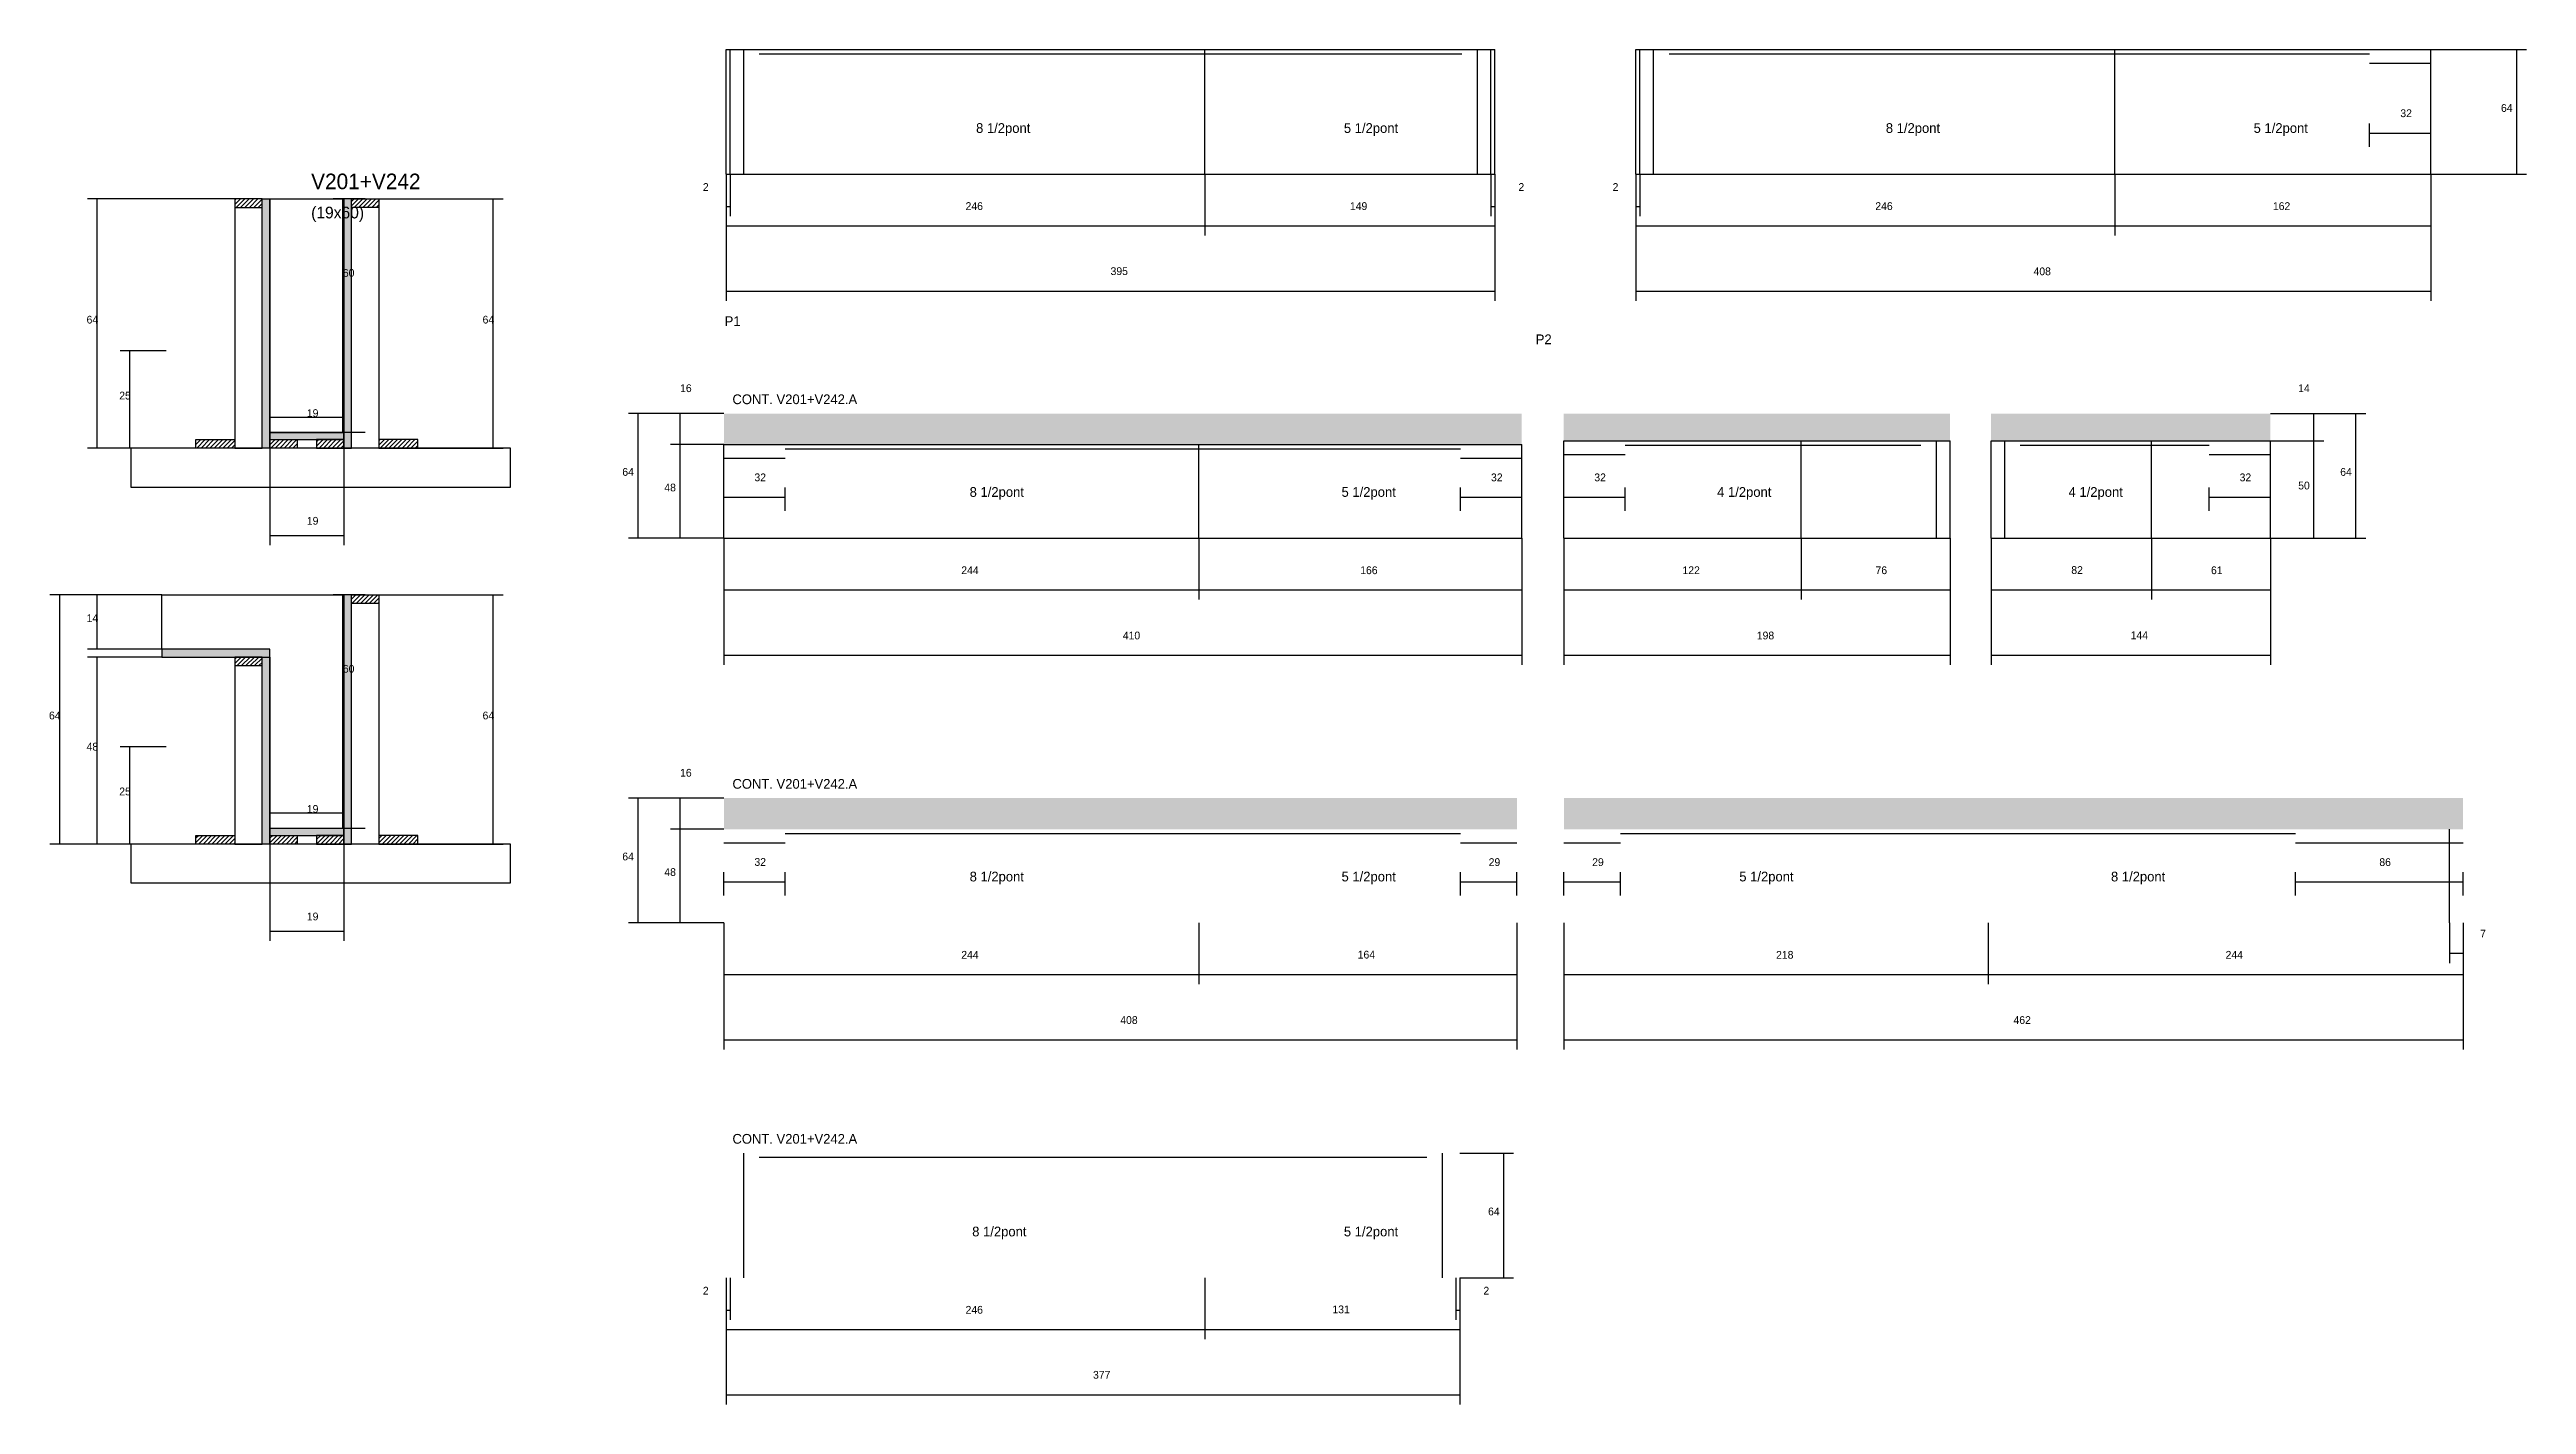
# Model space of a CAD drawing. Header units: metres. Extents: x 4470 to 7242, y 10166 to 11521.
# Drawn here: x 4470 to 5742, y 10825 to 11521 of the extents above; entities that cross this region are included whole.
import ezdxf

# ---------------------------------------------------------------- set-up
doc = ezdxf.new("R2010")
doc.units = ezdxf.units.M
for name, color, linetype in [('CONCRETO', 251, 'Continuous'), ('COTA', 4, 'Continuous'), ('Cota Seção (2x)', 4, 'Continuous'), ('Hachura', 253, 'Continuous'), ('Madeira', 126, 'Continuous'), ('NOMENCLATURA', 7, 'Continuous'), ('Painéis', 200, 'Continuous'), ('SARR_2.2x7', 40, 'Continuous'), ('Texto Seção', 7, 'Continuous')]:
    doc.layers.add(name, color=color, linetype=linetype)

msp = doc.modelspace()

# ---------------------------------------------------------------- hatches: boundary and pattern name
at = {"layer": 'COTA'}
h = msp.add_hatch(dxfattribs=at)
h.set_pattern_fill('AR-CONC', scale=0.03)
h.paths.add_polyline_path([(5226.2, 11334.2), (4816.2, 11334.2), (4816.2, 11318.2), (5226.2, 11318.2)])
h = msp.add_hatch(dxfattribs=at)
h.set_pattern_fill('AR-CONC', scale=0.03)
h.paths.add_polyline_path([(5446.3, 11320.2), (5446.3, 11334.2), (5446.3, 11334.2), (5247.8, 11334.2), (5247.8, 11334.2), (5247.8, 11320.2), (5247.8, 11320.2), (5446.3, 11320.2)])
h = msp.add_hatch(dxfattribs=at)
h.set_pattern_fill('AR-CONC', scale=0.03)
h.paths.add_polyline_path([(5610.9, 11320.2), (5610.9, 11334.2), (5610.9, 11334.2), (5467.4, 11334.2), (5467.4, 11334.2), (5467.4, 11320.2), (5467.4, 11320.2), (5610.9, 11320.2)])
h = msp.add_hatch(dxfattribs=at)
h.set_pattern_fill('AR-CONC', scale=0.03)
h.paths.add_polyline_path([(5223.7, 11136.7), (4816.2, 11136.7), (4816.2, 11136.7), (4816.2, 11120.7), (4816.2, 11120.7), (5223.7, 11120.7), (5223.7, 11120.7), (5223.7, 11136.7)])
h = msp.add_hatch(dxfattribs=at)
h.set_pattern_fill('AR-CONC', scale=0.03)
h.paths.add_polyline_path([(5247.9, 11136.7), (5709.9, 11136.7), (5709.9, 11136.7), (5709.9, 11120.7), (5709.9, 11120.7), (5247.9, 11120.7), (5247.9, 11120.7), (5247.9, 11136.7)])
at = {"layer": 'Hachura'}
h = msp.add_hatch(dxfattribs=at)
h.set_pattern_fill('ANSI31', scale=0.5)
h.paths.add_polyline_path([(4578.9, 11440), (4578.9, 11444.4), (4578.9, 11444.4), (4564.9, 11444.4), (4564.9, 11444.4), (4564.9, 11440), (4564.9, 11440), (4578.9, 11440)])
h = msp.add_hatch(color=8, dxfattribs=at)
h.dxf.hatch_style = 1
h.paths.add_polyline_path([(4578.9, 11444.4), (4582.9, 11444.4), (4582.9, 11444.4), (4582.9, 11316.4), (4582.9, 11316.4), (4578.9, 11316.4), (4578.9, 11316.4), (4578.9, 11444.4)])
h = msp.add_hatch(color=8, dxfattribs=at)
h.dxf.hatch_style = 1
h.paths.add_polyline_path([(4624.9, 11444.4), (4620.9, 11444.4), (4620.9, 11444.4), (4620.9, 11316.4), (4620.9, 11316.4), (4624.9, 11316.4), (4624.9, 11316.4), (4624.9, 11444.4)])
h = msp.add_hatch(dxfattribs=at)
h.set_pattern_fill('ANSI31', scale=0.5)
h.paths.add_polyline_path([(4624.9, 11440), (4624.9, 11444.4), (4624.9, 11444.4), (4638.9, 11444.4), (4638.9, 11444.4), (4638.9, 11440), (4638.9, 11440), (4624.9, 11440)])
h = msp.add_hatch(dxfattribs=at)
h.set_pattern_fill('ANSI31', scale=0.5)
h.paths.add_polyline_path([(4544.9, 11316.4), (4544.9, 11320.8), (4544.9, 11320.8), (4564.9, 11320.8), (4564.9, 11320.8), (4564.9, 11316.4), (4564.9, 11316.4), (4544.9, 11316.4)])
h = msp.add_hatch(color=8, dxfattribs=at)
h.dxf.hatch_style = 1
h.paths.add_polyline_path([(4620.9, 11320.8), (4620.9, 11324.4), (4620.9, 11324.4), (4582.9, 11324.4), (4582.9, 11324.4), (4582.9, 11320.8), (4582.9, 11320.8), (4620.9, 11320.8)])
h = msp.add_hatch(dxfattribs=at)
h.set_pattern_fill('ANSI31', scale=0.5)
h.paths.add_polyline_path([(4582.9, 11316.4), (4582.9, 11320.8), (4582.9, 11320.8), (4596.9, 11320.8), (4596.9, 11320.8), (4596.9, 11316.4), (4596.9, 11316.4), (4582.9, 11316.4)])
h = msp.add_hatch(dxfattribs=at)
h.set_pattern_fill('ANSI31', scale=0.5)
h.paths.add_polyline_path([(4620.9, 11316.4), (4620.9, 11320.8), (4620.9, 11320.8), (4606.9, 11320.8), (4606.9, 11320.8), (4606.9, 11316.4), (4606.9, 11316.4), (4620.9, 11316.4)])
h = msp.add_hatch(dxfattribs=at)
h.set_pattern_fill('ANSI31', scale=0.5)
h.paths.add_polyline_path([(4658.9, 11316.4), (4658.9, 11320.8), (4658.9, 11320.8), (4638.9, 11320.8), (4638.9, 11320.8), (4638.9, 11316.4), (4638.9, 11316.4), (4658.9, 11316.4)])
h = msp.add_hatch(color=8, dxfattribs=at)
h.dxf.hatch_style = 1
h.paths.add_polyline_path([(4624.9, 11241.1), (4620.9, 11241.1), (4620.9, 11241.1), (4620.9, 11113.1), (4620.9, 11113.1), (4624.9, 11113.1), (4624.9, 11113.1), (4624.9, 11241.1)])
h = msp.add_hatch(dxfattribs=at)
h.set_pattern_fill('ANSI31', scale=0.5)
h.paths.add_polyline_path([(4624.9, 11236.7), (4624.9, 11241.1), (4624.9, 11241.1), (4638.9, 11241.1), (4638.9, 11241.1), (4638.9, 11236.7), (4638.9, 11236.7), (4624.9, 11236.7)])
h = msp.add_hatch(color=8, dxfattribs=at)
h.dxf.hatch_style = 1
h.paths.add_polyline_path([(4582.9, 11209.1), (4582.9, 11213.1), (4582.9, 11213.1), (4527.3, 11213.1), (4527.3, 11213.1), (4527.3, 11209.1), (4527.3, 11209.1), (4582.9, 11209.1)])
h = msp.add_hatch(dxfattribs=at)
h.set_pattern_fill('ANSI31', scale=0.5)
h.paths.add_polyline_path([(4578.9, 11204.7), (4578.9, 11209.1), (4578.9, 11209.1), (4564.9, 11209.1), (4564.9, 11209.1), (4564.9, 11204.7), (4564.9, 11204.7), (4578.9, 11204.7)])
h = msp.add_hatch(color=8, dxfattribs=at)
h.dxf.hatch_style = 1
h.paths.add_polyline_path([(4578.9, 11213.1), (4582.9, 11213.1), (4582.9, 11213.1), (4582.9, 11113.1), (4582.9, 11113.1), (4578.9, 11113.1), (4578.9, 11113.1), (4578.9, 11213.1)])
h = msp.add_hatch(dxfattribs=at)
h.set_pattern_fill('ANSI31', scale=0.5)
h.paths.add_polyline_path([(4544.9, 11113.1), (4544.9, 11117.5), (4544.9, 11117.5), (4564.9, 11117.5), (4564.9, 11117.5), (4564.9, 11113.1), (4564.9, 11113.1), (4544.9, 11113.1)])
h = msp.add_hatch(color=8, dxfattribs=at)
h.dxf.hatch_style = 1
h.paths.add_polyline_path([(4620.9, 11117.5), (4620.9, 11121.1), (4620.9, 11121.1), (4582.9, 11121.1), (4582.9, 11121.1), (4582.9, 11117.5), (4582.9, 11117.5), (4620.9, 11117.5)])
h = msp.add_hatch(dxfattribs=at)
h.set_pattern_fill('ANSI31', scale=0.5)
h.paths.add_polyline_path([(4582.9, 11113.1), (4582.9, 11117.5), (4582.9, 11117.5), (4596.9, 11117.5), (4596.9, 11117.5), (4596.9, 11113.1), (4596.9, 11113.1), (4582.9, 11113.1)])
h = msp.add_hatch(dxfattribs=at)
h.set_pattern_fill('ANSI31', scale=0.5)
h.paths.add_polyline_path([(4620.9, 11113.1), (4620.9, 11117.5), (4620.9, 11117.5), (4606.9, 11117.5), (4606.9, 11117.5), (4606.9, 11113.1), (4606.9, 11113.1), (4620.9, 11113.1)])
h = msp.add_hatch(dxfattribs=at)
h.set_pattern_fill('ANSI31', scale=0.5)
h.paths.add_polyline_path([(4658.9, 11113.1), (4658.9, 11117.5), (4658.9, 11117.5), (4638.9, 11117.5), (4638.9, 11117.5), (4638.9, 11113.1), (4638.9, 11113.1), (4658.9, 11113.1)])

# ---------------------------------------------------------------- linework, layer by layer
at = {"layer": 'CONCRETO'}
for points in [[(4582.9, 11444.4), (4582.9, 11444.4), (4620.9, 11444.4), (4620.9, 11416.4), (4620.9, 11416.4), (4620.9, 11324.4), (4582.9, 11324.4), (4582.9, 11444.4)], [(4527.3, 11213.1), (4527.3, 11241.1), (4620.9, 11241.1), (4620.9, 11213.1), (4620.9, 11213.1), (4620.9, 11121.1), (4582.9, 11121.1), (4582.9, 11213.1)]]:
    msp.add_lwpolyline(points, close=True, dxfattribs=at)
at = {"layer": 'COTA'}
for p, q in [((5693.4, 11521.1), (5742.5, 11521.1)), ((5737.5, 11457.1), (5737.5, 11521.1)), ((4817.4, 11457.1), (4817.4, 11425.6)), ((4817.4, 11457.1), (4817.4, 11392)), ((4817.4, 11457.1), (4817.4, 11435.5)), ((4819.4, 11457.1), (4819.4, 11435.5)), ((5063.4, 11457.1), (5063.4, 11425.6)), ((5063.4, 11457.1), (5063.4, 11425.6)), ((5210.4, 11457.1), (5210.4, 11435.5)), ((5212.4, 11457.1), (5212.4, 11425.6)), ((5212.4, 11457.1), (5212.4, 11392)), ((5212.4, 11457.1), (5212.4, 11435.5)), ((5284.9, 11457.1), (5284.9, 11425.6)), ((5284.9, 11457.1), (5284.9, 11392)), ((5284.9, 11457.1), (5284.9, 11435.5)), ((5286.9, 11457.1), (5286.9, 11435.5)), ((5530.9, 11457.1), (5530.9, 11425.6)), ((5530.9, 11457.1), (5530.9, 11425.6)), ((5693.4, 11457.1), (5693.4, 11425.6)), ((5693.4, 11457.1), (5693.4, 11392)), ((5693.4, 11457.1), (5742.5, 11457.1)), ((4564.9, 11444.4), (4489.2, 11444.4)), ((4494.2, 11316.4), (4494.2, 11444.4)), ((4638.9, 11444.4), (4702.7, 11444.4)), ((4697.7, 11316.4), (4697.7, 11444.4)), ((4817.4, 11440.5), (4819.4, 11440.5)), ((4817.4, 11430.6), (5063.4, 11430.6)), ((5063.4, 11430.6), (5212.4, 11430.6)), ((5210.4, 11440.5), (5212.4, 11440.5)), ((5284.9, 11440.5), (5286.9, 11440.5)), ((5284.9, 11430.6), (5530.9, 11430.6)), ((5530.9, 11430.6), (5693.4, 11430.6)), ((4817.4, 11397), (5212.4, 11397)), ((5284.9, 11397), (5693.4, 11397)), ((4529.6, 11366.3), (4506, 11366.3)), ((4511, 11316.4), (4511, 11366.3)), ((4816.2, 11334.2), (4767.1, 11334.2)), ((4772.1, 11270.2), (4772.1, 11334.2)), ((4816.2, 11334.2), (4788.7, 11334.2)), ((4793.7, 11318.2), (4793.7, 11334.2)), ((5610.9, 11334.2), (5659.9, 11334.2)), ((5610.9, 11334.2), (5638.3, 11334.2)), ((5633.3, 11320.2), (5633.3, 11334.2)), ((5654.9, 11270.2), (5654.9, 11334.2)), ((4549.3, 11316.4), (4489.2, 11316.4)), ((4529.6, 11316.4), (4506, 11316.4)), ((4582.9, 11316.4), (4582.9, 11266.6)), ((4620.9, 11316.4), (4620.9, 11266.6)), ((4654.5, 11316.4), (4702.7, 11316.4)), ((4816.2, 11318.2), (4788.7, 11318.2)), ((4816.2, 11318.2), (4788.7, 11318.2)), ((4793.7, 11270.2), (4793.7, 11318.2)), ((5610.9, 11320.2), (5638.3, 11320.2)), ((5610.9, 11320.2), (5638.3, 11320.2)), ((5633.3, 11270.2), (5633.3, 11320.2)), ((4582.9, 11271.6), (4620.9, 11271.6)), ((4816.2, 11270.2), (4767.1, 11270.2)), ((4816.2, 11270.2), (4788.7, 11270.2)), ((4816.2, 11270.2), (4816.2, 11238.6)), ((4816.2, 11270.2), (4816.2, 11205.1)), ((5060.2, 11270.2), (5060.2, 11238.6)), ((5060.2, 11270.2), (5060.2, 11238.6)), ((5226.2, 11270.2), (5226.2, 11238.6)), ((5226.2, 11270.2), (5226.2, 11205.1)), ((5247.8, 11270.2), (5247.8, 11238.6)), ((5247.8, 11270.2), (5247.8, 11205.1)), ((5369.8, 11270.2), (5369.8, 11238.6)), ((5369.8, 11270.2), (5369.8, 11238.6)), ((5446.3, 11270.2), (5446.3, 11238.6)), ((5446.3, 11270.2), (5446.3, 11205.1)), ((5467.4, 11270.2), (5467.4, 11238.6)), ((5467.4, 11270.2), (5467.4, 11205.1)), ((5549.9, 11270.2), (5549.9, 11238.6)), ((5549.9, 11270.2), (5549.9, 11238.6)), ((5610.9, 11270.2), (5659.9, 11270.2)), ((5610.9, 11270.2), (5638.3, 11270.2)), ((5610.9, 11270.2), (5610.9, 11238.6)), ((5610.9, 11270.2), (5610.9, 11205.1)), ((4527.3, 11241.1), (4469.9, 11241.1)), ((4474.9, 11113.1), (4474.9, 11241.1)), ((4527.3, 11241.1), (4489.2, 11241.1)), ((4494.2, 11213.1), (4494.2, 11241.1)), ((4638.9, 11241.1), (4702.7, 11241.1)), ((4697.7, 11113.1), (4697.7, 11241.1)), ((4816.2, 11243.6), (5060.2, 11243.6)), ((5060.2, 11243.6), (5226.2, 11243.6)), ((5247.8, 11243.6), (5369.8, 11243.6)), ((5369.8, 11243.6), (5446.3, 11243.6)), ((5467.4, 11243.6), (5549.9, 11243.6)), ((5549.9, 11243.6), (5610.9, 11243.6)), ((4527.3, 11213.1), (4489.2, 11213.1)), ((4527.3, 11209.1), (4489.2, 11209.1)), ((4494.2, 11113.1), (4494.2, 11209.1)), ((4816.2, 11210.1), (5226.2, 11210.1)), ((5247.8, 11210.1), (5446.3, 11210.1)), ((5467.4, 11210.1), (5610.9, 11210.1)), ((4529.6, 11163.1), (4506, 11163.1)), ((4511, 11113.1), (4511, 11163.1)), ((4816.2, 11136.7), (4767.1, 11136.7)), ((4772.1, 11072.7), (4772.1, 11136.7)), ((4816.2, 11136.7), (4788.7, 11136.7)), ((4793.7, 11120.7), (4793.7, 11136.7)), ((4549.3, 11113.1), (4469.9, 11113.1)), ((4549.3, 11113.1), (4489.2, 11113.1)), ((4529.6, 11113.1), (4506, 11113.1)), ((4582.9, 11113.1), (4582.9, 11063.4)), ((4620.9, 11113.1), (4620.9, 11063.4)), ((4654.5, 11113.1), (4702.7, 11113.1)), ((4816.2, 11120.7), (4788.7, 11120.7)), ((4816.2, 11120.7), (4788.7, 11120.7)), ((4793.7, 11072.7), (4793.7, 11120.7)), ((4582.9, 11068.4), (4620.9, 11068.4)), ((4816.2, 11072.7), (4767.1, 11072.7)), ((4816.2, 11072.7), (4788.7, 11072.7)), ((4816.2, 11072.7), (4816.2, 11041.1)), ((4816.2, 11072.7), (4816.2, 11007.6)), ((5060.2, 11072.7), (5060.2, 11041.1)), ((5060.2, 11072.7), (5060.2, 11041.1)), ((5223.7, 11072.7), (5223.7, 11041.1)), ((5223.7, 11072.7), (5223.7, 11007.6)), ((5247.9, 11072.7), (5247.9, 11041.1)), ((5247.9, 11072.7), (5247.9, 11007.6)), ((5465.9, 11072.7), (5465.9, 11041.1)), ((5465.9, 11072.7), (5465.9, 11041.1)), ((5702.9, 11072.7), (5702.9, 11052)), ((5709.9, 11072.7), (5709.9, 11041.1)), ((5709.9, 11072.7), (5709.9, 11007.6)), ((5709.9, 11072.7), (5709.9, 11052)), ((5702.9, 11057), (5709.9, 11057)), ((4816.2, 11046.1), (5060.2, 11046.1)), ((5060.2, 11046.1), (5223.7, 11046.1)), ((5247.9, 11046.1), (5465.9, 11046.1)), ((5465.9, 11046.1), (5709.9, 11046.1)), ((4816.2, 11012.6), (5223.7, 11012.6)), ((5247.9, 11012.6), (5709.9, 11012.6)), ((4817.4, 10890.4), (4817.4, 10858.8)), ((4817.4, 10890.4), (4817.4, 10825.3)), ((4817.4, 10890.4), (4817.4, 10868.7)), ((4819.4, 10890.4), (4819.4, 10868.7)), ((5063.4, 10890.4), (5063.4, 10858.8)), ((5063.4, 10890.4), (5063.4, 10858.8)), ((5192.4, 10890.4), (5192.4, 10868.7)), ((5194.4, 10890.4), (5194.4, 10858.8)), ((5194.4, 10890.4), (5194.4, 10825.3)), ((5194.4, 10890.4), (5194.4, 10868.7)), ((4817.4, 10873.7), (4819.4, 10873.7)), ((5192.4, 10873.7), (5194.4, 10873.7)), ((4817.4, 10863.8), (5063.4, 10863.8)), ((5063.4, 10863.8), (5194.4, 10863.8)), ((4817.4, 10830.3), (5194.4, 10830.3))]:
    msp.add_line(p, q, dxfattribs=at)
at = {"layer": 'Cota Seção (2x)'}
for p, q in [((5661.9, 11471.1), (5661.9, 11483.2)), ((5693.4, 11471.1), (5693.4, 11483.2)), ((5661.9, 11478.2), (5693.4, 11478.2)), ((4631.9, 11444.4), (4615.4, 11444.4)), ((4620.4, 11324.4), (4620.4, 11444.4)), ((4582.9, 11316.4), (4582.9, 11337.4)), ((4582.9, 11332.4), (4620.9, 11332.4)), ((4620.9, 11316.4), (4620.9, 11337.4)), ((4631.9, 11324.4), (4615.4, 11324.4)), ((4816.2, 11284.2), (4816.2, 11296.2)), ((4816.2, 11291.2), (4847.7, 11291.2)), ((4847.7, 11284.2), (4847.7, 11296.2)), ((5194.7, 11284.2), (5194.7, 11296.2)), ((5194.7, 11291.2), (5226.2, 11291.2)), ((5226.2, 11284.2), (5226.2, 11296.2)), ((5247.8, 11284.2), (5247.8, 11296.2)), ((5247.8, 11291.2), (5279.3, 11291.2)), ((5279.3, 11284.2), (5279.3, 11296.2)), ((5579.4, 11284.2), (5579.4, 11296.2)), ((5579.4, 11291.2), (5610.9, 11291.2)), ((5610.9, 11284.2), (5610.9, 11296.2)), ((4631.9, 11241.1), (4615.4, 11241.1)), ((4620.4, 11121.1), (4620.4, 11241.1)), ((4582.9, 11113.1), (4582.9, 11134.1)), ((4582.9, 11129.1), (4620.9, 11129.1)), ((4620.9, 11113.1), (4620.9, 11134.1)), ((4631.9, 11121.1), (4615.4, 11121.1)), ((4816.2, 11086.7), (4816.2, 11098.7)), ((4816.2, 11093.7), (4847.7, 11093.7)), ((4847.7, 11086.7), (4847.7, 11098.7)), ((5194.7, 11086.7), (5194.7, 11098.7)), ((5194.7, 11093.7), (5223.7, 11093.7)), ((5223.7, 11086.7), (5223.7, 11098.7)), ((5247.9, 11086.7), (5247.9, 11098.7)), ((5247.9, 11093.7), (5276.9, 11093.7)), ((5276.9, 11086.7), (5276.9, 11098.7)), ((5623.9, 11086.7), (5623.9, 11098.7)), ((5623.9, 11093.7), (5709.9, 11093.7)), ((5709.9, 11086.7), (5709.9, 11098.7)), ((5194.4, 10954.4), (5222, 10954.4)), ((5217, 10890.4), (5217, 10954.4)), ((5194.4, 10890.4), (5222, 10890.4))]:
    msp.add_line(p, q, dxfattribs=at)
at = {"layer": 'Madeira'}
for points in [[(4578.9, 11440), (4578.9, 11444.4), (4564.9, 11444.4), (4564.9, 11440)], [(4578.9, 11444.4), (4564.9, 11444.4), (4564.9, 11316.4), (4578.9, 11316.4)], [(4624.9, 11440), (4624.9, 11444.4), (4638.9, 11444.4), (4638.9, 11440)], [(4624.9, 11444.4), (4638.9, 11444.4), (4638.9, 11316.4), (4624.9, 11316.4)], [(4511.4, 11296.4), (4706.6, 11296.4), (4706.6, 11316.4), (4511.4, 11316.4)], [(4544.9, 11316.4), (4544.9, 11320.8), (4564.9, 11320.8), (4564.9, 11316.4)], [(4582.9, 11316.4), (4582.9, 11320.8), (4596.9, 11320.8), (4596.9, 11316.4)], [(4620.9, 11316.4), (4620.9, 11320.8), (4606.9, 11320.8), (4606.9, 11316.4)], [(4658.9, 11316.4), (4658.9, 11320.8), (4638.9, 11320.8), (4638.9, 11316.4)], [(4624.9, 11236.7), (4624.9, 11241.1), (4638.9, 11241.1), (4638.9, 11236.7)], [(4624.9, 11241.1), (4638.9, 11241.1), (4638.9, 11113.1), (4624.9, 11113.1)], [(4578.9, 11204.7), (4578.9, 11209.1), (4564.9, 11209.1), (4564.9, 11204.7)], [(4578.9, 11209.1), (4564.9, 11209.1), (4564.9, 11113.1), (4578.9, 11113.1)], [(4511.4, 11093.1), (4706.6, 11093.1), (4706.6, 11113.1), (4511.4, 11113.1)], [(4544.9, 11113.1), (4544.9, 11117.5), (4564.9, 11117.5), (4564.9, 11113.1)], [(4582.9, 11113.1), (4582.9, 11117.5), (4596.9, 11117.5), (4596.9, 11113.1)], [(4620.9, 11113.1), (4620.9, 11117.5), (4606.9, 11117.5), (4606.9, 11113.1)], [(4658.9, 11113.1), (4658.9, 11117.5), (4638.9, 11117.5), (4638.9, 11113.1)]]:
    msp.add_lwpolyline(points, close=True, dxfattribs=at)
at = {"layer": 'Painéis'}
for p, q in [((4817.4, 11521.1), (5212.4, 11521.1)), ((4817.4, 11457.1), (4817.4, 11521.1)), ((4819.4, 11457.1), (4819.4, 11521.1)), ((5063.4, 11457.1), (5063.4, 11521.1)), ((5210.4, 11457.1), (5210.4, 11521.1)), ((5212.4, 11457.1), (5212.4, 11521.1)), ((5284.9, 11521.1), (5693.4, 11521.1)), ((5284.9, 11457.1), (5284.9, 11521.1)), ((5286.9, 11457.1), (5286.9, 11521.1)), ((5530.9, 11457.1), (5530.9, 11521.1)), ((5693.4, 11457.1), (5693.4, 11521.1)), ((4817.4, 11457.1), (5212.4, 11457.1)), ((5284.9, 11457.1), (5693.4, 11457.1)), ((4582.9, 11324.4), (4620.9, 11324.4)), ((4816.2, 11318.2), (5226.2, 11318.2)), ((4816.2, 11270.2), (4816.2, 11318.2)), ((5060.2, 11270.2), (5060.2, 11318.2)), ((5226.2, 11270.2), (5226.2, 11318.2)), ((5247.8, 11320.2), (5446.3, 11320.2)), ((5247.8, 11270.2), (5247.8, 11320.2)), ((5369.8, 11270.2), (5369.8, 11320.2)), ((5446.3, 11270.2), (5446.3, 11320.2)), ((5467.4, 11320.2), (5610.9, 11320.2)), ((5467.4, 11270.2), (5467.4, 11320.2)), ((5549.9, 11270.2), (5549.9, 11320.2)), ((5610.9, 11270.2), (5610.9, 11320.2)), ((4816.2, 11270.2), (5226.2, 11270.2)), ((5247.8, 11270.2), (5446.3, 11270.2)), ((5467.4, 11270.2), (5610.9, 11270.2))]:
    msp.add_line(p, q, dxfattribs=at)
for points in [[(4578.9, 11444.4), (4582.9, 11444.4), (4582.9, 11316.4), (4578.9, 11316.4)], [(4624.9, 11444.4), (4620.9, 11444.4), (4620.9, 11316.4), (4624.9, 11316.4)], [(4620.9, 11320.8), (4620.9, 11324.4), (4582.9, 11324.4), (4582.9, 11320.8)], [(4624.9, 11241.1), (4620.9, 11241.1), (4620.9, 11113.1), (4624.9, 11113.1)], [(4582.9, 11209.1), (4582.9, 11213.1), (4527.3, 11213.1), (4527.3, 11209.1)], [(4578.9, 11209.1), (4582.9, 11209.1), (4582.9, 11113.1), (4578.9, 11113.1)], [(4620.9, 11117.5), (4620.9, 11121.1), (4582.9, 11121.1), (4582.9, 11117.5)]]:
    msp.add_lwpolyline(points, close=True, dxfattribs=at)
at = {"layer": 'SARR_2.2x7'}
for p, q in [((4826.4, 11457.1), (4826.4, 11521.1)), ((5203.4, 11457.1), (5203.4, 11521.1)), ((5293.9, 11457.1), (5293.9, 11521.1)), ((4834.4, 11518.9), (5063.4, 11518.9)), ((5063.4, 11518.9), (5195.4, 11518.9)), ((5301.9, 11518.9), (5530.9, 11518.9)), ((5530.9, 11518.9), (5661.9, 11518.9)), ((5661.9, 11514.1), (5693.4, 11514.1)), ((4847.7, 11316), (5060.2, 11316)), ((5060.2, 11316), (5194.7, 11316)), ((5279.3, 11318), (5369.8, 11318)), ((5369.8, 11318), (5431.3, 11318)), ((5439.3, 11270.2), (5439.3, 11320.2)), ((5474.4, 11270.2), (5474.4, 11320.2)), ((5482.4, 11318), (5549.9, 11318)), ((5549.9, 11318), (5579.4, 11318)), ((4816.2, 11311.2), (4847.7, 11311.2)), ((5194.7, 11311.2), (5226.2, 11311.2)), ((5247.8, 11313.2), (5279.3, 11313.2)), ((5579.4, 11313.2), (5610.9, 11313.2)), ((4816.2, 11113.7), (4847.7, 11113.7)), ((4847.7, 11118.5), (5060.2, 11118.5)), ((5060.2, 11118.5), (5194.7, 11118.5)), ((5194.7, 11113.7), (5223.7, 11113.7)), ((5247.9, 11113.7), (5276.9, 11113.7)), ((5276.9, 11118.5), (5465.9, 11118.5)), ((5465.9, 11118.5), (5623.9, 11118.5)), ((5623.9, 11113.7), (5709.9, 11113.7)), ((5702.9, 11072.7), (5702.9, 11120.7)), ((4826.4, 10890.4), (4826.4, 10954.4)), ((4834.4, 10952.2), (5063.4, 10952.2)), ((5063.4, 10952.2), (5177.4, 10952.2)), ((5185.4, 10890.4), (5185.4, 10954.4))]:
    msp.add_line(p, q, dxfattribs=at)

# ---------------------------------------------------------------- texts
at = {"layer": 'COTA'}
for s, p in [('64', (5729.4, 11489.1)), ('2', (4805.4, 11448.5)), ('246', (4940.4, 11438.7)), ('149', (5137.9, 11438.7)), ('2', (5224.5, 11448.5)), ('2', (5272.9, 11448.5)), ('246', (5407.9, 11438.7)), ('162', (5612.2, 11438.7)), ('395', (5014.9, 11405.3)), ('408', (5489.2, 11405.2)), ('64', (4488.7, 11380.4)), ('64', (4692.2, 11380.4)), ('25', (4505.5, 11341.4)), ('16', (4793.7, 11345.2)), ('14', (5625.2, 11345.2)), ('64', (4764, 11302.2)), ('64', (5646.8, 11302.2)), ('48', (4785.6, 11294.2)), ('50', (5625.2, 11295.2)), ('19', (4601.9, 11277.1)), ('244', (4938.2, 11251.7)), ('166', (5143.2, 11251.7)), ('122', (5308.8, 11251.7)), ('76', (5408, 11251.7)), ('82', (5508.6, 11251.8)), ('61', (5580.4, 11251.7)), ('14', (4488.7, 11227.1)), ('410', (5021.2, 11218.2)), ('198', (5347, 11218.2)), ('144', (5539.1, 11218.3)), ('64', (4469.4, 11177.1)), ('64', (4692.2, 11177.1)), ('48', (4488.7, 11161.1)), ('16', (4793.7, 11147.7)), ('25', (4505.5, 11138.1)), ('64', (4764, 11104.7)), ('48', (4785.6, 11096.7)), ('19', (4601.9, 11073.9)), ('7', (5718.7, 11065.1)), ('244', (4938.2, 11054.2)), ('164', (5141.9, 11054.3)), ('218', (5356.9, 11054.2)), ('244', (5587.9, 11054.2)), ('408', (5019.9, 11020.7)), ('462', (5478.9, 11020.7)), ('2', (4805.4, 10881.7)), ('2', (5206.5, 10881.7)), ('246', (4940.4, 10871.9)), ('131', (5128.9, 10872.1)), ('377', (5005.9, 10838.5))]:
    msp.add_text(s, height=4, dxfattribs=at).set_placement(p)
at = {"layer": 'Cota Seção (2x)'}
for s, p in [('32', (5677.7, 11486.4)), ('60', (4620.4, 11404.4)), ('19', (4601.9, 11332.4)), ('32', (4831.9, 11299.4)), ('32', (5210.4, 11299.4)), ('32', (5263.5, 11299.4)), ('32', (5595.1, 11299.4)), ('60', (4620.4, 11201.1)), ('19', (4601.9, 11129.1)), ('32', (4831.9, 11101.9)), ('29', (5209.2, 11101.8)), ('29', (5262.4, 11101.8)), ('86', (5666.9, 11101.8)), ('64', (5208.9, 10922.4))]:
    msp.add_text(s, height=4, dxfattribs=at).set_placement(p)
at = {"layer": 'NOMENCLATURA'}
for s, p in [('8 1/2pont', (4945.8, 11478.3)), ('5 1/2pont', (5134.8, 11478.3)), ('8 1/2pont', (5413.3, 11478.3)), ('5 1/2pont', (5602.3, 11478.3)), ('P1', (4816.6, 11379.1)), ('P2', (5233.4, 11369.8)), ('8 1/2pont', (4942.5, 11291.4)), ('5 1/2pont', (5133.6, 11291.4)), ('4 1/2pont', (5326.6, 11291.4)), ('4 1/2pont', (5507.2, 11291.4)), ('8 1/2pont', (4942.5, 11093.9)), ('5 1/2pont', (5133.6, 11093.9)), ('5 1/2pont', (5338, 11093.9)), ('8 1/2pont', (5529, 11093.9)), ('8 1/2pont', (4943.8, 10911.6)), ('5 1/2pont', (5134.8, 10911.6))]:
    msp.add_text(s, height=5, dxfattribs=at).set_placement(p)
at = {"layer": 'Texto Seção'}
for s, height, p in [('V201+V242', 8, (4604.1, 11449.4)), ('(19x60)', 6, (4604.1, 11434.4)), ('CONT. V201+V242.A', 5, (4820.6, 11339)), ('CONT. V201+V242.A', 5, (4820.6, 11141.5)), ('CONT. V201+V242.A', 5, (4820.6, 10959.2))]:
    msp.add_text(s, height=height, dxfattribs=at).set_placement(p)

doc.saveas('drawing.dxf')
